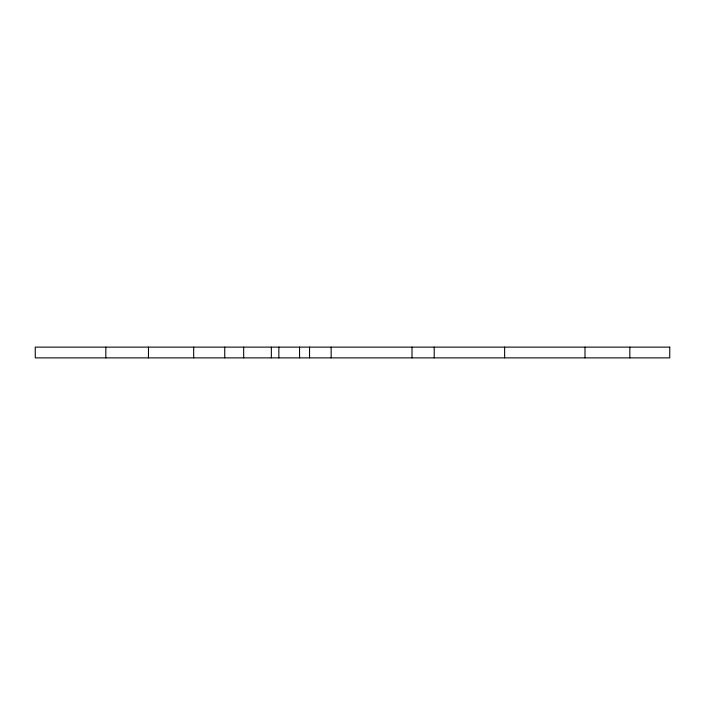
<?xml version="1.0" encoding="UTF-8"?>
<svg xmlns="http://www.w3.org/2000/svg" width="705" height="705" viewBox="0 0 705 705"><rect width="100%" height="100%" fill="white"/><g stroke="black" fill="none" stroke-linecap="round" stroke-linejoin="round"><path stroke-width="1.06" d="M629.838 347.124L629.838 357.876M584.991 347.124L584.991 357.876M504.639 347.124L504.639 357.876M434.218 347.124L434.218 357.876M412.02 347.124L412.02 357.876M331.156 347.124L331.156 357.876M309.548 347.124L309.548 357.876M299.563 347.124L299.563 357.876M278.854 347.124L278.854 357.876M271.346 347.124L271.346 357.876M243.666 347.124L243.666 357.876M224.736 347.124L224.736 357.876M193.672 347.124L193.672 357.876M148.455 347.124L148.455 357.876M105.838 347.124L105.838 357.876M669.75 347.124L35.25 347.124L35.268 357.876L669.75 357.876L669.75 347.124"/></g></svg>
